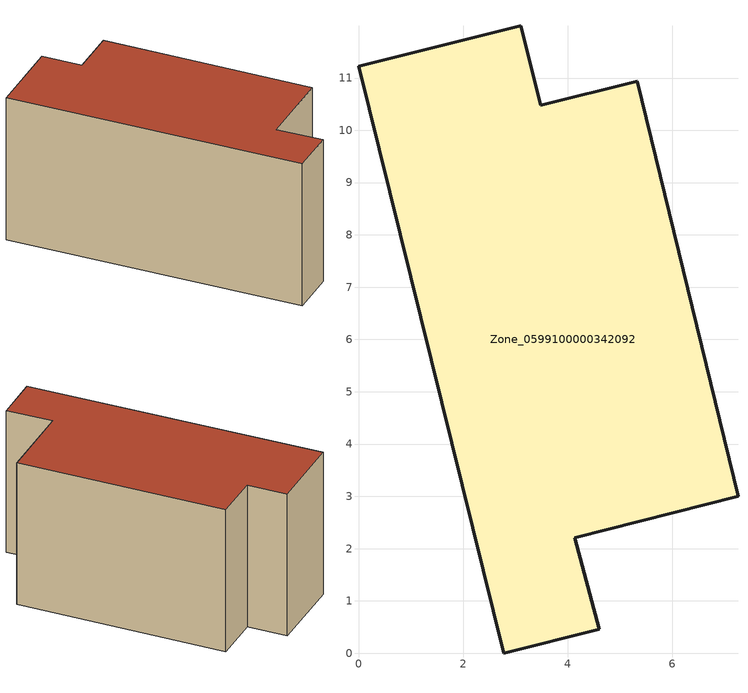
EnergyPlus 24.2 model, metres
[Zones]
Zone_0599100000342092
 floor ground (C_G): 2.78,0 0,11.22 3.1,12 3.48,10.48 5.33,10.94 7.26,3 4.14,2.21 4.6,0.46 z0
 wall outside (C_F): 3.48,10.48 3.1,12 0,11.22 2.78,0 4.6,0.46 4.14,2.21 7.26,3 5.33,10.94 3.48,10.48 z0:5.88
 roof outside (C_R): 4.6,0.46 4.14,2.21 7.26,3 5.33,10.94 3.48,10.48 3.1,12 0,11.22 2.78,0 z5.88
[BUILDING]
Pand.0599100000342092: North Axis=0; Terrain=City; Loads Convergence Tolerance Value=0.04; Temperature Convergence Tolerance Value=0.4; Solar Distribution=FullExterior; Maximum Number of Warmup Days=25; Minimum Number of Warmup Days=1
[Site:Location]
Rotterdam.The.Hague.AP_ZH_NLD Design_Conditions: Latitude=51.96; Longitude=4.45; Time Zone=1; Elevation=-4.5
[SITE:GROUNDTEMPERATURE:BUILDINGSURFACE]
18, 18, 18, 18, 18, 18, 18, 18, 18, 18, 18, 18
[MATERIAL] Thermal Absorptance=0.9; Solar Absorptance=0.7; Visible Absorptance=0.7
Name | Roughness | Thickness | Conductivity | Density | Specific Heat
G.TI.1992-2005 | MediumSmooth | 0.15 | 0.06 | 540 | 1210
F.TI.1992-2005 | Rough | 0.3 | 0.12 | 1920 | 840
R.TI.1992-2005 | MediumRough | 0.2 | 0.08 | 1500 | 1000
[CONSTRUCTION]
C_G: G.TI.1992-2005
C_F: F.TI.1992-2005
C_R: R.TI.1992-2005
[ZONE]
Zone_0599100000342092: Type=1; Multiplier=1; Ceiling Height=Autocalculate; Volume=Autocalculate; Floor Area=autocalculate; Part of Total Floor Area=Yes
[ZONEINFILTRATION:DESIGNFLOWRATE]
Infil_Zone_0599100000342092: Zone or ZoneList or Space or SpaceList=Zone_0599100000342092; Schedule=AlwaysOn; Design Flow Rate Calculation Method=Flow/Area; Flow Rate per Floor Area=0.0015; Constant Term Coefficient=1; Temperature Term Coefficient=0; Velocity Term Coefficient=0; Velocity Squared Term Coefficient=0
[HVACTEMPLATE:ZONE:IDEALLOADSAIRSYSTEM]
Zone_0599100000342092: Maximum Heating Supply Air Temperature=50; Minimum Cooling Supply Air Temperature=13; Maximum Heating Supply Air Humidity Ratio=0.0156; Minimum Cooling Supply Air Humidity Ratio=0.0077; Heating Limit=NoLimit; Cooling Limit=NoLimit; Dehumidification Control Type=ConstantSensibleHeatRatio; Cooling Sensible Heat Ratio=0.7; Dehumidification Setpoint=60; Humidification Control Type=None; Humidification Setpoint=30; Outdoor Air Method=None; Outdoor Air Flow Rate per Person=0.00944; Outdoor Air Flow Rate per Zone Floor Area=0; Outdoor Air Flow Rate per Zone=0; Demand Controlled Ventilation Type=None; Outdoor Air Economizer Type=NoEconomizer; Heat Recovery Type=None; Sensible Heat Recovery Effectiveness=0.7; Latent Heat Recovery Effectiveness=0.65
[ZONECONTROL:THERMOSTAT]
ThermostatControl_Zone_0599100000342092: Zone or ZoneList=Zone_0599100000342092; Control Type Schedule=DualSetpointControlType; Control 1=Thermostat_Zone_0599100000342092; Temperature Difference Between Cutout And Setpoint=0
[THERMOSTATSETPOINT:DUALSETPOINT]
Thermostat_Zone_0599100000342092: Heating Setpoint Temperature Schedule=HeatingSetpoint_Zone_0599100000342092; Cooling Setpoint Temperature Schedule=CoolingSetpoint_Zone_0599100000342092
[SCHEDULE:COMPACT]
HeatingSetpoint_Zone_0599100000342092: Through: 12/31, For: AllDays, Until: 24:00, 21
CoolingSetpoint_Zone_0599100000342092: Through: 12/31, For: AllDays, Until: 24:00, 24
DualSetpointControlType: Through: 12/31, For: AllDays, Until: 24:00, 4
AlwaysOn: Through: 12/31, For: AllDays, Until: 24:00, 1
